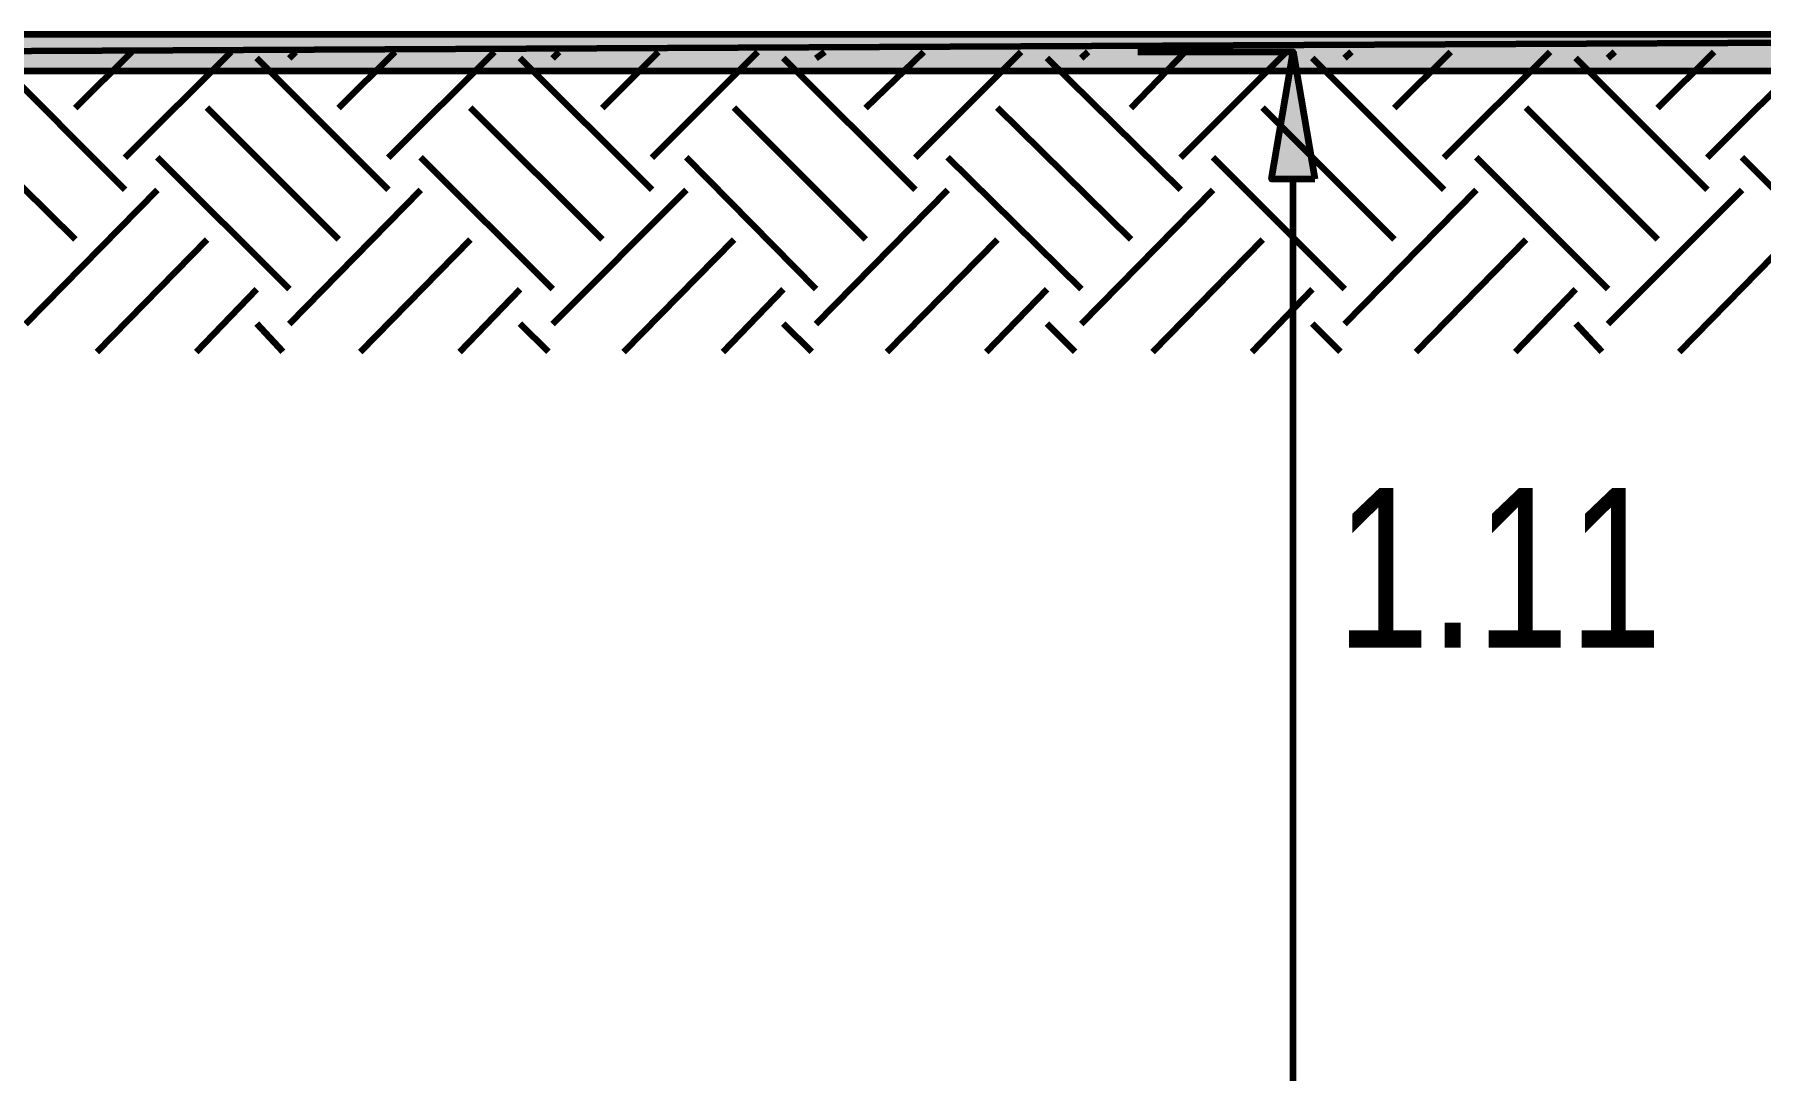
# Model space of a CAD drawing. Header units: inches. Extents: x 13 to 428, y 9 to 297.
# Drawn here: x 265.12 to 289.35, y 88.46 to 103 of the extents above; entities that cross this region are included whole.
import ezdxf

# ---------------------------------------------------------------- set-up
doc = ezdxf.new("R2010")
doc.units = ezdxf.units.IN
doc.header["$MEASUREMENT"] = 0
for name, color, linetype, lineweight in [('H', 7, 'CONTINUOUS', 100), ('P', 250, 'CONTINUOUS', 100), ('Text', 250, 'CONTINUOUS', 100)]:
    doc.layers.add(name, color=color, linetype=linetype, lineweight=lineweight)
doc.styles.get("Standard").update_dxf_attribs({"font": 'txt', "width": 0.75})

msp = doc.modelspace()

# ---------------------------------------------------------------- hatches: boundary and pattern name
at = {"layer": 'H', "linetype": 'Continuous'}
for color, points in [(5, [(204.545, 102.485), (313.697, 103), (204.545, 103), (204.545, 102.485), (313.697, 103), (313.697, 102.485)]), (0, [(283.091, 100.97), (282.485, 100.97), (282.788, 102.758)])]:
    msp.add_hatch(color=color, dxfattribs=at).paths.add_polyline_path(points)

# ---------------------------------------------------------------- linework, layer by layer
at = {"layer": 'P', "color": 5, "linetype": 'Continuous'}
for points in [[(204.545, 103), (204.545, 102.485), (313.697, 103), (204.545, 103)], [(204.545, 102.485), (313.697, 103), (313.697, 102.485), (204.545, 102.485)]]:
    msp.add_lwpolyline(points, dxfattribs=at)
at = {"layer": 'P', "color": 8, "linetype": 'Continuous'}
for points in [[(265.697, 101.97), (266.485, 102.758)], [(266.394, 101.273), (267.879, 102.758)], [(268.697, 102.667), (268.788, 102.758)], [(269.394, 101.97), (270.182, 102.758)], [(270.091, 101.273), (271.576, 102.758)], [(272.394, 102.667), (272.485, 102.758)], [(273.091, 101.97), (273.879, 102.758)], [(273.788, 101.273), (275.273, 102.758)], [(276.091, 102.667), (276.212, 102.758)], [(276.788, 101.97), (277.606, 102.758)], [(277.485, 101.273), (278.97, 102.758)], [(279.818, 102.667), (279.909, 102.758)], [(280.515, 101.97), (281.273, 102.758)], [(281.212, 101.273), (282.697, 102.758)], [(283.515, 102.667), (283.606, 102.758)], [(284.212, 101.97), (285, 102.758)], [(284.909, 101.273), (286.394, 102.758)], [(287.212, 102.667), (287.303, 102.758)], [(287.909, 101.97), (288.697, 102.758)], [(288.606, 101.273), (290.091, 102.758)], [(266.394, 100.818), (264.545, 102.667)], [(270.091, 100.818), (268.242, 102.667)], [(273.788, 100.818), (271.939, 102.667)], [(277.485, 100.818), (275.636, 102.667)], [(281.212, 100.818), (279.333, 102.667)], [(284.909, 100.818), (283.061, 102.667)], [(288.606, 100.818), (286.758, 102.667)], [(265.697, 100.121), (263.818, 101.97)], [(269.394, 100.121), (267.545, 101.97)], [(273.091, 100.121), (271.242, 101.97)], [(276.788, 100.121), (274.939, 101.97)], [(280.515, 100.121), (278.636, 101.97)], [(284.212, 100.121), (282.364, 101.97)], [(287.909, 100.121), (286.061, 101.97)], [(268.697, 99.424), (266.848, 101.273)], [(272.394, 99.424), (270.545, 101.273)], [(276.091, 99.424), (274.273, 101.273)], [(279.818, 99.424), (277.939, 101.273)], [(283.515, 99.424), (281.667, 101.273)], [(287.212, 99.424), (285.364, 101.273)], [(290.939, 99.424), (289.091, 101.273)], [(265, 98.939), (266.848, 100.818)], [(268.697, 98.939), (270.545, 100.818)], [(272.394, 98.939), (274.273, 100.818)], [(276.091, 98.939), (277.939, 100.818)], [(279.818, 98.939), (281.667, 100.818)], [(283.515, 98.939), (285.364, 100.818)], [(287.212, 98.939), (289.091, 100.818)], [(266, 98.545), (267.545, 100.121)], [(269.697, 98.545), (271.242, 100.121)], [(273.394, 98.545), (274.939, 100.121)], [(277.091, 98.545), (278.636, 100.121)], [(280.818, 98.545), (282.364, 100.121)], [(284.515, 98.545), (286.061, 100.121)], [(288.212, 98.545), (289.758, 100.121)], [(267.394, 98.545), (268.242, 99.424)], [(271.091, 98.545), (271.939, 99.424)], [(274.788, 98.545), (275.636, 99.424)], [(278.485, 98.545), (279.333, 99.424)], [(282.212, 98.545), (283.061, 99.424)], [(285.909, 98.545), (286.758, 99.424)], [(268.606, 98.545), (268.242, 98.939)], [(272.333, 98.545), (271.939, 98.939)], [(276.03, 98.545), (275.636, 98.939)], [(279.727, 98.545), (279.333, 98.939)], [(283.455, 98.545), (283.061, 98.939)], [(287.121, 98.545), (286.758, 98.939)]]:
    msp.add_lwpolyline(points, dxfattribs=at)
at = {"layer": 'P', "color": 0, "linetype": 'Continuous'}
for points in [[(280.606, 102.758), (282.788, 102.758)], [(283.091, 100.97), (282.485, 100.97), (282.788, 102.758), (283.091, 100.97)], [(282.788, 81.273), (282.788, 100.97)]]:
    msp.add_lwpolyline(points, dxfattribs=at)

# ---------------------------------------------------------------- texts
at = {"layer": 'Text', "color": 0, "linetype": 'Continuous', "insert": (283.394, 95.515), "char_height": 2.24242, "width": 9.36364, "attachment_point": 4}
msp.add_mtext('{\\fHelvetica|b0|i0|c1|p15;1.11}', dxfattribs=at)

doc.saveas('drawing.dxf')
